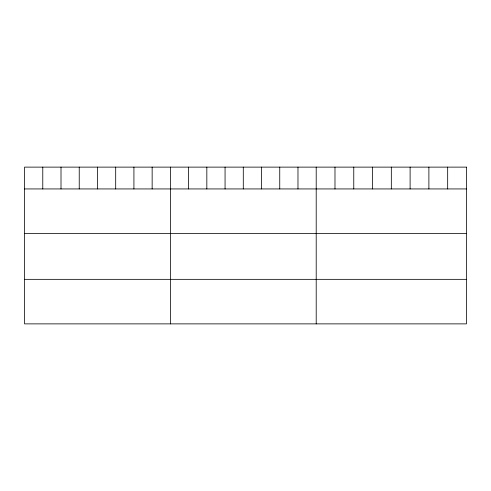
<?xml version="1.0" encoding="UTF-8"?>
<svg xmlns="http://www.w3.org/2000/svg" width="491" height="491" viewBox="0 0 491 491"><rect width="100%" height="100%" fill="white"/><g stroke="black" fill="none" stroke-linecap="round" stroke-linejoin="round"><path stroke-width="0.74" d="M24.55 188.937L466.45 188.937M24.55 233.464L466.45 233.464M24.55 279.342L466.45 279.342M447.669 167.124L447.669 188.937M428.888 167.124L428.888 188.937M410.108 167.124L410.108 188.937M391.327 167.124L391.327 188.937M372.546 167.124L372.546 188.937M353.765 167.124L353.765 188.937M334.985 167.124L334.985 188.937M316.204 167.124L316.204 323.876M297.976 167.124L297.976 188.937M279.747 167.124L279.747 188.937M261.519 167.124L261.519 188.937M243.29 167.124L243.29 188.937M225.062 167.124L225.062 188.937M206.834 167.124L206.834 188.937M188.605 167.124L188.605 188.937M170.377 167.124L170.377 323.876M152.149 167.124L152.149 188.937M133.92 167.124L133.92 188.937M115.692 167.124L115.692 188.937M97.464 167.124L97.464 188.937M79.235 167.124L79.235 188.937M61.007 167.124L61.007 188.937M42.778 167.124L42.778 188.937M466.45 167.124L24.55 167.124L24.55 323.876L466.45 323.876L466.45 167.124"/></g></svg>
